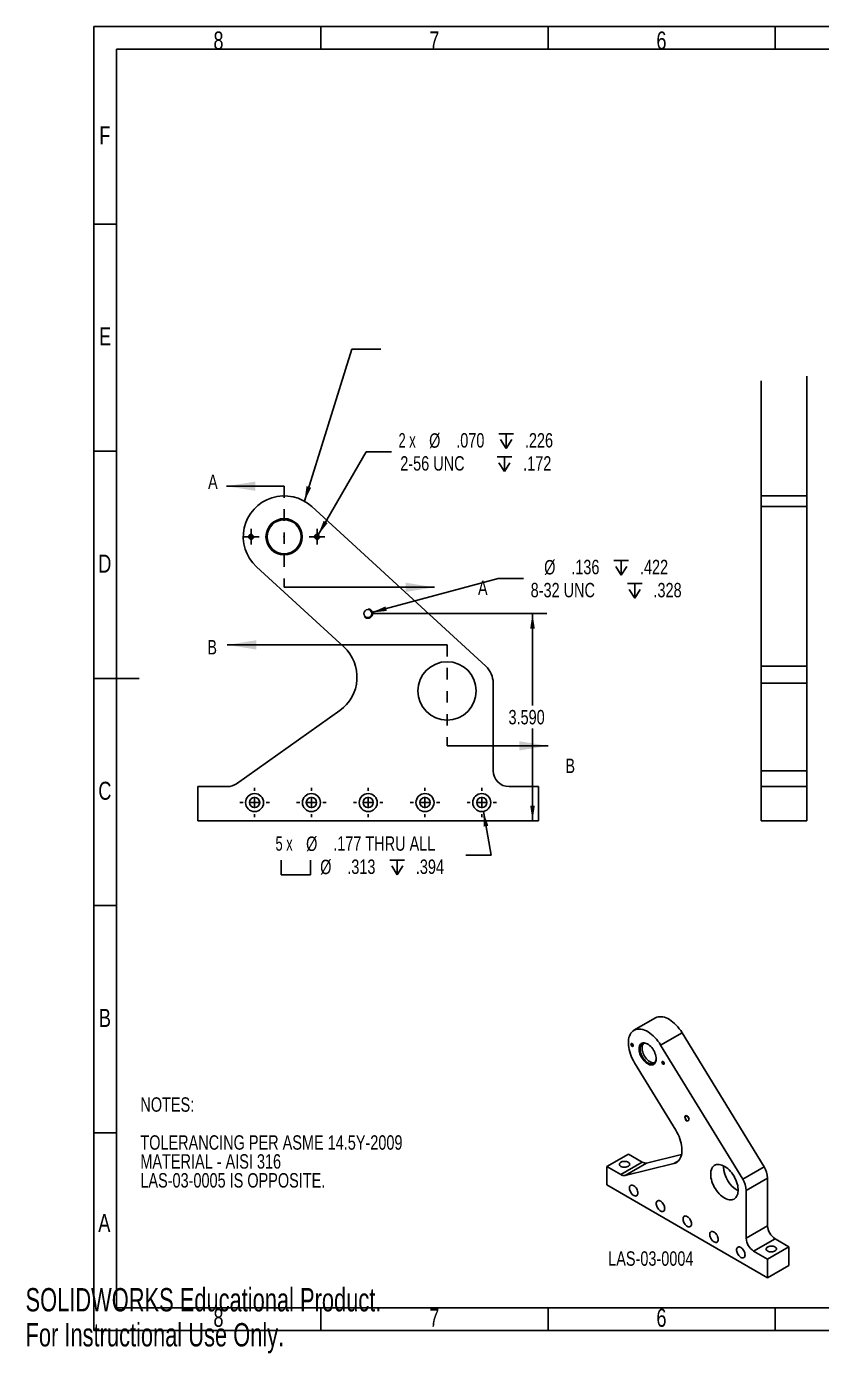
# Model space of a CAD drawing. Extents: x 0 to 16.3, y 0 to 11.5.
# Drawn here: x 0.01 to 6.9, y 0 to 11.5 of the extents above; entities that cross this region are included whole.
import ezdxf

# ---------------------------------------------------------------- set-up
doc = ezdxf.new("R2010")
doc.units = 0
doc.header["$PDSIZE"] = -1
doc.linetypes.add('SLD-DASHED', pattern=[0.075, 0.05, -0.025])
doc.linetypes.add('SLD-SOLID', pattern=[0])
doc.layers.get('0').update_dxf_attribs({"linetype": 'CONTINUOUS'})
doc.styles.add('SLDTEXTSTYLE0', font='TXT', dxfattribs={"width": 0.75})
doc.styles.add('SLDTEXTSTYLE3', font='TXT', dxfattribs={"width": 0.666667})
doc.styles.add('SLDTEXTSTYLE5', font='TXT', dxfattribs={"width": 0.7})
doc.dimstyles.new('SLDDIMSTYLE0', dxfattribs={"dimtxt": 0.125, "dimasz": 0.13, "dimexe": 0, "dimexo": 0.0625, "dimgap": 0.03125, "dimtad": 0, "dimtih": 1, "dimtoh": 1, "dimdec": 3, "dimlfac": 2, "dimrnd": 1e-09, "dimzin": 12, "dimtxsty": 'SLDTEXTSTYLE0', "dimsah": 1, "dimcen": 0, "dimazin": 3, "dimtfac": 1, "dimtdec": 3, "dimtofl": 0, "dimtmove": 0, "dimatfit": 3, "dimtolj": 1, "dimtzin": 12})
doc.dimstyles.new('SLDDIMSTYLE1', dxfattribs={"dimtxt": 0.125, "dimasz": 0.13, "dimexe": 0, "dimexo": 0.0625, "dimgap": 0.03125, "dimtad": 0, "dimtih": 1, "dimtoh": 1, "dimdec": 3, "dimlfac": 2, "dimrnd": 1e-09, "dimzin": 4, "dimtxsty": 'SLDTEXTSTYLE0', "dimsah": 1, "dimcen": 0, "dimazin": 3, "dimtfac": 1, "dimtofl": 0, "dimtmove": 0, "dimatfit": 3, "dimtolj": 1, "dimtzin": 12})
doc.dimstyles.new('SLDDIMSTYLE13', dxfattribs={"dimtxt": 0.18, "dimasz": 0.13, "dimexe": 0, "dimexo": 0.0625, "dimgap": 0, "dimtad": 0, "dimtih": 1, "dimtoh": 1, "dimdec": 0, "dimrnd": 1e-09, "dimzin": 0, "dimtxsty": 'STANDARD', "dimblk1": 'NONE', "dimblk2": 'NONE', "dimsah": 1, "dimcen": 0.09, "dimazin": 3, "dimtfac": 0.13, "dimtdec": 0, "dimtofl": 0, "dimtmove": 0, "dimatfit": 3, "dimtolj": 1, "dimtzin": 0})
doc.dimstyles.new('SLDDIMSTYLE2', dxfattribs={"dimtxt": 0.125, "dimasz": 0.13, "dimexe": 0, "dimexo": 0.0625, "dimgap": 0.03125, "dimtad": 0, "dimtih": 1, "dimtoh": 1, "dimdec": 3, "dimlfac": 2, "dimrnd": 1e-09, "dimzin": 4, "dimtxsty": 'SLDTEXTSTYLE0', "dimsah": 1, "dimcen": 0.09, "dimazin": 3, "dimtfac": 1, "dimtdec": 3, "dimtofl": 0, "dimtmove": 0, "dimatfit": 3, "dimtolj": 1, "dimtzin": 12})
doc.dimstyles.new('SLDDIMSTYLE4', dxfattribs={"dimtxt": 0.18, "dimasz": 0.13, "dimexe": 0, "dimexo": 0.0625, "dimgap": 0, "dimtad": 0, "dimtih": 1, "dimtoh": 1, "dimdec": 0, "dimrnd": 1e-09, "dimzin": 0, "dimtxsty": 'STANDARD', "dimsah": 1, "dimcen": 0.09, "dimazin": 3, "dimtfac": 0.13, "dimtdec": 0, "dimtofl": 0, "dimtmove": 0, "dimatfit": 3, "dimtolj": 1, "dimtzin": 0})

# ---------------------------------------------------------------- blocks, each defined once
blk = doc.blocks.new('SW_NOTE_0')
at = {"color": 0, "linetype": 'CONTINUOUS', "char_height": 0.125, "attachment_point": 1, "style": 'SLDTEXTSTYLE0'}
for s, insert in [('NOTES:', (0, 0.161)), ('TOLERANCING PER ASME 14.5Y-2009', (0, -0.168)), ('MATERIAL - AISI 316', (0, -0.332)), ('LAS-03-0005 IS OPPOSITE.', (0, -0.496))]:
    blk.add_mtext(s, dxfattribs=dict(at, insert=insert))
blk = doc.blocks.new('SW_SYMBOL_HOLE_SPOT')
at = {"color": 0, "linetype": 'SLD-SOLID'}
for p, q in [((0, 34.4), (0, 3)), ((63, 3), (63, 34.4)), ((0, 3), (63, 3))]:
    blk.add_line(p, q, dxfattribs=at)
blk = doc.blocks.new('SW_SYMBOL_HOLE_DEPTH')
at = {"color": 0, "linetype": 'SLD-SOLID'}
for p, q in [((0, 34.4), (31.5, 34.4)), ((15.7, 34.4), (15.7, 3)), ((3.9, 21.9), (15.7, 3)), ((27.6, 21.9), (15.7, 3))]:
    blk.add_line(p, q, dxfattribs=at)
blk = doc.blocks.new('_D')
at = {"color": 7, "linetype": 'SLD-SOLID'}
for p, q in [((3.967, 4.695), (4.035, 4.316)), ((4.035, 4.316), (3.816, 4.316))]:
    blk.add_line(p, q, dxfattribs=at)
blk.add_solid([(3.967, 4.695), (3.97, 4.563), (4.01, 4.57)], dxfattribs=at)
at = {"color": 7, "linetype": 'SLD-SOLID', "xscale": 0.0040555664, "yscale": 0.0040555664, "zscale": 0.0040555664}
for name, p in [('SW_SYMBOL_HOLE_SPOT', (2.215, 4.133)), ('SW_SYMBOL_HOLE_DEPTH', (3.157, 4.133))]:
    blk.add_blockref(name, p, dxfattribs=at)
at = {"color": 7, "linetype": 'SLD-SOLID', "char_height": 0.125, "attachment_point": 1}
for s, insert, style in [('5 x', (2.166, 4.479), 'SLDTEXTSTYLE3'), ('%%c', (2.431, 4.477), 'SLDTEXTSTYLE0'), ('.177 THRU ALL', (2.666, 4.479), 'SLDTEXTSTYLE0'), ('%%c', (2.553, 4.276), 'SLDTEXTSTYLE0'), ('.313', (2.788, 4.278), 'SLDTEXTSTYLE0'), ('.394', (3.382, 4.278), 'SLDTEXTSTYLE0')]:
    blk.add_mtext(s, dxfattribs=dict(at, insert=insert, style=style))
blk = doc.blocks.new('_D_1')
at = {"color": 7, "linetype": 'SLD-SOLID'}
for p, q in [((2.535, 7.09), (2.951, 7.81)), ((2.951, 7.81), (3.17, 7.81))]:
    blk.add_line(p, q, dxfattribs=at)
blk.add_solid([(2.535, 7.09), (2.617, 7.193), (2.583, 7.213)], dxfattribs=at)
at = {"color": 7, "linetype": 'SLD-SOLID', "xscale": 0.0040555664, "yscale": 0.0040555664, "zscale": 0.0040555664}
for p in [(4.101, 7.828), (4.086, 7.627)]:
    blk.add_blockref('SW_SYMBOL_HOLE_DEPTH', p, dxfattribs=at)
at = {"color": 7, "linetype": 'SLD-SOLID', "char_height": 0.125, "attachment_point": 1}
for s, insert, style in [('2 x', (3.232, 7.973), 'SLDTEXTSTYLE3'), ('%%c', (3.497, 7.971), 'SLDTEXTSTYLE0'), ('.070', (3.732, 7.973), 'SLDTEXTSTYLE0'), ('.226', (4.327, 7.973), 'SLDTEXTSTYLE0'), ('2-56 UNC', (3.247, 7.773), 'SLDTEXTSTYLE0'), ('.172', (4.312, 7.773), 'SLDTEXTSTYLE0')]:
    blk.add_mtext(s, dxfattribs=dict(at, insert=insert, style=style))
blk = doc.blocks.new('_D_2')
at = {"color": 7, "linetype": 'SLD-SOLID'}
for p, q in [((2.999, 6.418), (4.095, 6.712)), ((4.095, 6.712), (4.314, 6.712))]:
    blk.add_line(p, q, dxfattribs=at)
blk.add_solid([(2.999, 6.418), (3.13, 6.432), (3.119, 6.471)], dxfattribs=at)
at = {"color": 7, "linetype": 'SLD-SOLID', "xscale": 0.0040555664, "yscale": 0.0040555664, "zscale": 0.0040555664}
for p in [(5.098, 6.729), (5.215, 6.529)]:
    blk.add_blockref('SW_SYMBOL_HOLE_DEPTH', p, dxfattribs=at)
at = {"color": 7, "linetype": 'SLD-SOLID', "char_height": 0.125, "attachment_point": 1, "style": 'SLDTEXTSTYLE0'}
for s, insert in [('%%c', (4.494, 6.873)), ('.136', (4.729, 6.875)), ('.422', (5.324, 6.875)), ('8-32 UNC', (4.377, 6.675)), ('.328', (5.441, 6.675))]:
    blk.add_mtext(s, dxfattribs=dict(at, insert=insert))
blk = doc.blocks.new('_D_3')
at = {"color": 7, "linetype": 'SLD-SOLID'}
for p, q in [((3.016, 6.409), (4.518, 6.409)), ((4.393, 6.409), (4.393, 5.611)), ((4.393, 4.614), (4.393, 5.412))]:
    blk.add_line(p, q, dxfattribs=at)
for points in [[(4.393, 6.409), (4.373, 6.279), (4.413, 6.279)], [(4.393, 4.614), (4.413, 4.744), (4.373, 4.744)]]:
    blk.add_solid(points, dxfattribs=at)
at = {"color": 7, "linetype": 'SLD-SOLID', "insert": (4.185, 5.574), "char_height": 0.125, "attachment_point": 1, "style": 'SLDTEXTSTYLE0'}
blk.add_mtext('3.590', dxfattribs=at)
blk = doc.blocks.new('SW_CENTERMARKSYMBOL_0')
at = {"color": 0, "linetype": 'SLD-SOLID'}
for p, q in [((0, 0.1), (0, 0.128125)), ((-0.1, 0), (-0.128125, 0)), ((0, 0), (-0.05, 0)), ((0, 0), (0, 0.05)), ((0, 0), (0, -0.05)), ((0, 0), (0.05, 0)), ((0.1, 0), (0.128125, 0)), ((0, -0.1), (0, -0.128125))]:
    blk.add_line(p, q, dxfattribs=at)
blk = doc.blocks.new('SW_CENTERMARKSYMBOL_1')
at = {"color": 0, "linetype": 'SLD-SOLID'}
for p, q in [((0, 0.1), (0, 0.128125)), ((-0.1, 0), (-0.128125, 0)), ((0, 0), (-0.05, 0)), ((0, 0), (0, 0.05)), ((0, 0), (0, -0.05)), ((0, 0), (0.05, 0)), ((0.1, 0), (0.128125, 0)), ((0, -0.1), (0, -0.128125))]:
    blk.add_line(p, q, dxfattribs=at)
blk = doc.blocks.new('SW_CENTERMARKSYMBOL_2')
at = {"color": 0, "linetype": 'SLD-SOLID'}
for p, q in [((0, 0.1), (0, 0.128125)), ((-0.1, 0), (-0.128125, 0)), ((0, 0), (-0.05, 0)), ((0, 0), (0, 0.05)), ((0, 0), (0, -0.05)), ((0, 0), (0.05, 0)), ((0.1, 0), (0.128125, 0)), ((0, -0.1), (0, -0.128125))]:
    blk.add_line(p, q, dxfattribs=at)
blk = doc.blocks.new('SW_CENTERMARKSYMBOL_3')
at = {"color": 0, "linetype": 'SLD-SOLID'}
for p, q in [((0, 0.1), (0, 0.128125)), ((-0.1, 0), (-0.128125, 0)), ((0, 0), (-0.05, 0)), ((0, 0), (0, 0.05)), ((0, 0), (0, -0.05)), ((0, 0), (0.05, 0)), ((0.1, 0), (0.128125, 0)), ((0, -0.1), (0, -0.128125))]:
    blk.add_line(p, q, dxfattribs=at)
blk = doc.blocks.new('SW_CENTERMARKSYMBOL_4')
at = {"color": 0, "linetype": 'SLD-SOLID'}
for p, q in [((0, 0.1), (0, 0.128125)), ((-0.1, 0), (-0.128125, 0)), ((0, 0), (-0.05, 0)), ((0, 0), (0, 0.05)), ((0, 0), (0, -0.05)), ((0, 0), (0.05, 0)), ((0.1, 0), (0.128125, 0)), ((0, -0.1), (0, -0.128125))]:
    blk.add_line(p, q, dxfattribs=at)
blk = doc.blocks.new('SW_CENTERMARKSYMBOL_5')
at = {"color": 0, "linetype": 'SLD-SOLID'}
for p, q in [((-0.05, 0), (-0.0675, 0)), ((0, 0), (-0.05, 0)), ((0, 0.05), (0, 0.0675)), ((0, 0), (0, 0.05)), ((0, 0), (0, -0.05)), ((0, 0), (0.05, 0)), ((0.05, 0), (0.0675, 0)), ((0, -0.05), (0, -0.0675))]:
    blk.add_line(p, q, dxfattribs=at)
blk = doc.blocks.new('SW_CENTERMARKSYMBOL_6')
at = {"color": 0, "linetype": 'SLD-SOLID'}
for p, q in [((-0.05, 0), (-0.0675, 0)), ((0, 0), (-0.05, 0)), ((0, 0.05), (0, 0.0675)), ((0, 0), (0, 0.05)), ((0, 0), (0, -0.05)), ((0, 0), (0.05, 0)), ((0.05, 0), (0.0675, 0)), ((0, -0.05), (0, -0.0675))]:
    blk.add_line(p, q, dxfattribs=at)

msp = doc.modelspace()

# ---------------------------------------------------------------- linework, layer by layer
at = {"color": 7, "linetype": 'SLD-SOLID'}
for p, q in [((0.590551, 0.19685), (0.590551, 11.496063)), ((0.590551, 11.496063), (16.338583, 11.496063)), ((2.559055, 11.299213), (2.559055, 11.496063)), ((4.527559, 11.299213), (4.527559, 11.496063)), ((6.496063, 11.299213), (6.496063, 11.496063)), ((0.787402, 0.393701), (0.787402, 11.299213)), ((0.787402, 11.299213), (16.141732, 11.299213)), ((0.787402, 9.783465), (0.590551, 9.783465)), ((0.787402, 7.814961), (0.590551, 7.814961)), ((2.240906, 7.512782), (1.740906, 7.512782)), ((6.769446, 7.429111), (6.375745, 7.429111)), ((6.375745, 7.335838), (6.375745, 7.429111)), ((6.769446, 7.335838), (6.769446, 7.429111)), ((3.988179, 5.952183), (2.480486, 7.335838)), ((6.375745, 7.335838), (6.769446, 7.335838)), ((6.375745, 5.952183), (6.375745, 7.335838)), ((6.769446, 5.952183), (6.769446, 7.335838)), ((2.757733, 6.119544), (2.001325, 6.813722)), ((2.240906, 6.636779), (3.54373, 6.636779)), ((3.652569, 6.137802), (1.748403, 6.137802)), ((6.375745, 5.952183), (6.769446, 5.952183)), ((6.375745, 5.807151), (6.375745, 5.952183)), ((6.769446, 5.952183), (6.769446, 5.807151)), ((0.590551, 5.846457), (0.984252, 5.846457)), ((0.787402, 5.846457), (0.590551, 5.846457)), ((4.051929, 5.047221), (4.051929, 5.807151)), ((6.769446, 5.807151), (6.375745, 5.807151)), ((6.375745, 5.047221), (6.375745, 5.807151)), ((6.769446, 5.047221), (6.769446, 5.807151)), ((1.828506, 4.934833), (2.723163, 5.569486)), ((3.652569, 5.262644), (4.527839, 5.262644)), ((6.375745, 5.047221), (6.769446, 5.047221)), ((6.375745, 4.909426), (6.375745, 5.047221)), ((6.769446, 5.047221), (6.769446, 4.909426)), ((1.74878, 4.909426), (1.492874, 4.909426)), ((1.492874, 4.909426), (1.492874, 4.61415)), ((4.44563, 4.909426), (4.189724, 4.909426)), ((4.44563, 4.61415), (4.44563, 4.909426)), ((6.375745, 4.61415), (6.375745, 4.909426)), ((6.375745, 4.909426), (6.769446, 4.909426)), ((6.769446, 4.61415), (6.769446, 4.909426)), ((1.492874, 4.61415), (4.44563, 4.61415)), ((6.375745, 4.61415), (6.769446, 4.61415)), ((0.787402, 3.877953), (0.590551, 3.877953)), ((5.458017, 2.904923), (5.272424, 2.797783)), ((5.503465, 2.670115), (5.689057, 2.777256)), ((6.39979, 1.613751), (5.689057, 2.777256)), ((6.214198, 1.506611), (5.503465, 2.670115)), ((5.63416, 1.932564), (5.277586, 2.516293)), ((0.787402, 1.909449), (0.590551, 1.909449)), ((5.0379, 1.618037), (5.223492, 1.725177)), ((5.344127, 1.655536), (5.223492, 1.725177)), ((5.0379, 1.618037), (5.0379, 1.457301)), ((5.158535, 1.548396), (5.0379, 1.618037)), ((5.158535, 1.548396), (5.344127, 1.655536)), ((5.38171, 1.64767), (5.196118, 1.54053)), ((5.196118, 1.54053), (5.617863, 1.642542)), ((5.38171, 1.64767), (5.684539, 1.720918)), ((6.048895, 1.615309), (6.049096, 1.623175)), ((6.214198, 1.506611), (6.39979, 1.613751)), ((6.429842, 1.517452), (6.24425, 1.410312)), ((6.429842, 1.103777), (6.429842, 1.517452)), ((5.0379, 1.457301), (6.429842, 0.65375)), ((6.24425, 0.996636), (6.24425, 1.410312)), ((6.24425, 0.996636), (6.429842, 1.103777)), ((6.494799, 0.991267), (6.309207, 0.884127)), ((6.429842, 0.814486), (6.615434, 0.921626)), ((6.615434, 0.921626), (6.494799, 0.991267)), ((6.615434, 0.76089), (6.615434, 0.921626)), ((6.429842, 0.814486), (6.309207, 0.884127)), ((6.429842, 0.65375), (6.429842, 0.814486)), ((6.429842, 0.65375), (6.615434, 0.76089)), ((16.141732, 0.393701), (0.787402, 0.393701)), ((2.559055, 0.393701), (2.559055, 0.19685)), ((4.527559, 0.393701), (4.527559, 0.19685)), ((6.496063, 0.393701), (6.496063, 0.19685)), ((16.338583, 0.19685), (0.590551, 0.19685))]:
    msp.add_line(p, q, dxfattribs=at)
at = {"color": 7, "linetype": 'SLD-DASHED'}
for p, q in [((2.240906, 7.512782), (2.240906, 6.636779)), ((3.652569, 6.137802), (3.652569, 5.262644))]:
    msp.add_line(p, q, dxfattribs=at)
at = {"color": 8, "linetype": 'SLD-SOLID'}
msp.add_line((5.65744, 1.665389), (5.617863, 1.642542), dxfattribs=at)
at = {"color": 7, "linetype": 'SLD-SOLID', "flags": 128}
for points in [[(5.689057, 2.777256), (5.677571, 2.795005), (5.665268, 2.811992), (5.652247, 2.82808), (5.638614, 2.84314), (5.624477, 2.85705), (5.609951, 2.869698), (5.595152, 2.880983), (5.5802, 2.890813), (5.565216, 2.89911), (5.550319, 2.905807), (5.53563, 2.910849), (5.521266, 2.914196), (5.507345, 2.915822), (5.493977, 2.915713), (5.48127, 2.913869), (5.469327, 2.910307), (5.458244, 2.905054), (5.458017, 2.904923)], [(5.503465, 2.670115), (5.491979, 2.687865), (5.479676, 2.704852), (5.466655, 2.72094), (5.453021, 2.736), (5.438885, 2.74991), (5.424358, 2.762558), (5.40956, 2.773843), (5.394608, 2.783673), (5.379623, 2.79197), (5.364726, 2.798667), (5.350037, 2.803709), (5.335674, 2.807056), (5.321752, 2.808682), (5.308385, 2.808573), (5.295678, 2.806729), (5.283735, 2.803167), (5.272652, 2.797914), (5.262518, 2.791012), (5.253415, 2.782519), (5.245415, 2.772501), (5.238584, 2.761039), (5.232976, 2.748226), (5.228637, 2.734165), (5.225601, 2.718969), (5.223893, 2.70276), (5.223527, 2.685669), (5.224505, 2.667834), (5.22682, 2.649398), (5.230453, 2.63051), (5.235375, 2.611321), (5.241546, 2.591986), (5.248916, 2.572661), (5.257427, 2.553502), (5.267009, 2.534662), (5.277586, 2.516293)], [(5.26422, 2.666119), (5.263592, 2.670127), (5.261804, 2.67425), (5.259128, 2.67786), (5.255971, 2.680407), (5.252814, 2.681505), (5.250137, 2.680985), (5.248349, 2.678926), (5.247721, 2.675643), (5.248349, 2.671635), (5.250137, 2.667512), (5.252814, 2.663902), (5.255971, 2.661355), (5.259128, 2.660257), (5.261804, 2.660777), (5.263592, 2.662836), (5.26422, 2.666119)], [(5.464762, 2.550348), (5.4641, 2.539304), (5.462124, 2.529223), (5.458871, 2.520282), (5.454399, 2.512643), (5.448786, 2.506442), (5.442134, 2.501789), (5.434561, 2.498767), (5.426202, 2.497431), (5.417206, 2.497804), (5.407735, 2.499879), (5.397956, 2.503619), (5.388044, 2.508958), (5.378177, 2.515801), (5.36853, 2.524024), (5.359276, 2.533483), (5.350579, 2.544007), (5.342596, 2.555408), (5.335467, 2.567485), (5.329321, 2.58002), (5.324267, 2.592791), (5.320396, 2.605569), (5.317776, 2.618126), (5.316454, 2.630239), (5.316454, 2.641691), (5.317776, 2.652277), (5.320396, 2.661809), (5.324267, 2.670117), (5.329321, 2.677053), (5.335467, 2.682492), (5.342596, 2.686338), (5.350579, 2.688522), (5.359276, 2.689005), (5.36853, 2.687779), (5.378177, 2.684864), (5.388044, 2.680315), (5.397956, 2.67421), (5.407735, 2.66666), (5.417206, 2.657799), (5.426202, 2.647786), (5.434561, 2.636798), (5.442134, 2.625033), (5.448786, 2.6127), (5.454399, 2.600018), (5.458871, 2.587215), (5.462124, 2.574519), (5.4641, 2.562157), (5.464762, 2.550348)], [(5.392894, 2.677519), (5.38789, 2.68001), (5.378328, 2.683584), (5.369093, 2.68545), (5.360366, 2.685572), (5.352317, 2.68395), (5.345101, 2.680613), (5.33886, 2.675626), (5.333714, 2.669088), (5.329765, 2.661125), (5.327089, 2.651892), (5.325737, 2.641569), (5.325737, 2.630356), (5.327089, 2.618473), (5.329765, 2.60615), (5.333714, 2.593627), (5.33886, 2.581148), (5.345101, 2.568956), (5.352317, 2.557288), (5.360366, 2.546371), (5.369093, 2.536418), (5.378328, 2.527622), (5.38789, 2.520155), (5.397594, 2.514161), (5.40725, 2.509759), (5.416672, 2.507033), (5.425674, 2.506036), (5.434083, 2.506788), (5.441734, 2.509274), (5.448479, 2.513445), (5.454187, 2.519222), (5.458745, 2.52649), (5.462066, 2.535109), (5.464085, 2.544911), (5.464725, 2.553092)], [(5.451819, 2.516497), (5.446203, 2.515568), (5.437476, 2.515691), (5.428241, 2.517557), (5.418679, 2.52113), (5.408975, 2.526341), (5.399319, 2.533087), (5.389898, 2.541238), (5.380895, 2.550636), (5.372486, 2.561096), (5.364835, 2.572416), (5.35809, 2.584376), (5.352382, 2.596741), (5.347824, 2.609273), (5.344503, 2.621726), (5.342484, 2.633859), (5.341807, 2.645435)], [(5.533329, 2.510765), (5.532701, 2.514773), (5.530913, 2.518896), (5.528236, 2.522506), (5.52508, 2.525054), (5.521923, 2.526151), (5.519246, 2.525631), (5.517458, 2.523573), (5.51683, 2.52029), (5.517458, 2.516282), (5.519246, 2.512159), (5.521923, 2.508549), (5.52508, 2.506001), (5.528236, 2.504904), (5.530913, 2.505424), (5.532701, 2.507482), (5.533329, 2.510765)], [(5.748397, 2.024336), (5.747685, 2.030203), (5.745612, 2.03637), (5.742362, 2.04229), (5.738225, 2.047437), (5.733567, 2.051354), (5.728803, 2.053692), (5.724355, 2.054244), (5.72062, 2.05296), (5.717929, 2.049955), (5.716521, 2.045496), (5.716521, 2.039979), (5.717929, 2.033895), (5.72062, 2.027783), (5.724355, 2.022186), (5.728803, 2.017603), (5.733567, 2.014441), (5.738225, 2.012979), (5.742362, 2.013349), (5.745612, 2.015518), (5.747685, 2.019292), (5.748397, 2.024336)], [(5.617863, 1.642542), (5.629603, 1.64632), (5.640483, 1.651758), (5.650416, 1.658815), (5.659325, 1.667433), (5.667137, 1.677544), (5.673792, 1.689069), (5.679237, 1.701915), (5.683427, 1.715982), (5.686331, 1.731156), (5.687925, 1.747318), (5.688196, 1.76434), (5.687142, 1.782086), (5.684771, 1.800416), (5.681103, 1.819184), (5.676167, 1.838241), (5.670001, 1.857437), (5.662655, 1.876618), (5.654186, 1.895634), (5.644663, 1.914332), (5.63416, 1.932564)], [(5.159665, 1.61869), (5.166868, 1.615323), (5.175126, 1.612894), (5.184078, 1.611509), (5.193334, 1.611229), (5.202488, 1.612066), (5.21114, 1.613983), (5.218913, 1.616897), (5.225467, 1.62068), (5.230515, 1.625168), (5.233836, 1.630163), (5.235286, 1.635447), (5.234801, 1.64079), (5.232402, 1.645958), (5.228194, 1.650726), (5.222362, 1.654884), (5.215159, 1.658251), (5.206901, 1.66068), (5.197949, 1.662065), (5.188693, 1.662345), (5.179539, 1.661508), (5.170886, 1.65959), (5.163113, 1.656676), (5.15656, 1.652893), (5.151512, 1.648406), (5.148191, 1.643411), (5.146741, 1.638126), (5.147226, 1.632783), (5.149625, 1.627615), (5.153832, 1.622848), (5.159665, 1.61869)], [(5.93696, 1.55069), (5.937634, 1.564911), (5.93965, 1.578192), (5.942983, 1.590383), (5.947597, 1.601346), (5.953439, 1.610956), (5.960443, 1.619105), (5.96853, 1.6257), (5.977607, 1.630666), (5.987573, 1.633948), (5.998314, 1.635508), (6.009708, 1.635329), (6.021627, 1.633412), (6.033935, 1.629779), (6.046493, 1.624471), (6.059158, 1.617549), (6.071788, 1.60909), (6.084238, 1.599192), (6.096369, 1.587965), (6.108042, 1.575538), (6.119125, 1.56205), (6.129493, 1.547655), (6.139028, 1.532516), (6.147623, 1.516804), (6.155179, 1.500698), (6.161611, 1.484379), (6.166846, 1.468034), (6.170826, 1.451846), (6.173504, 1.436), (6.174851, 1.420674), (6.174851, 1.406043), (6.173504, 1.392273), (6.170826, 1.379518), (6.166846, 1.367925), (6.161611, 1.357624), (6.155179, 1.348732), (6.147623, 1.34135), (6.139028, 1.335561), (6.129493, 1.33143), (6.119125, 1.329006), (6.108042, 1.328315), (6.096369, 1.329365), (6.084238, 1.332144), (6.071788, 1.33662), (6.059158, 1.342744), (6.046493, 1.350445), (6.033935, 1.359637), (6.021627, 1.370214), (6.009708, 1.382058), (5.998314, 1.395034), (5.987573, 1.408995), (5.977607, 1.423783), (5.96853, 1.43923), (5.960443, 1.455162), (5.953439, 1.471398), (5.947597, 1.487753), (5.942983, 1.504043), (5.93965, 1.520082), (5.937634, 1.535691), (5.93696, 1.55069)], [(5.306719, 1.387841), (5.306053, 1.396274), (5.30408, 1.40517), (5.300872, 1.414209), (5.296544, 1.423062), (5.291253, 1.431412), (5.285189, 1.438955), (5.278573, 1.445419), (5.271642, 1.45057), (5.264649, 1.454223), (5.257845, 1.456244), (5.251476, 1.456562), (5.245773, 1.455165), (5.240941, 1.452103), (5.237156, 1.447486), (5.234553, 1.441483), (5.233228, 1.434309), (5.233228, 1.426223), (5.234553, 1.41752), (5.237156, 1.408511), (5.240941, 1.399524), (5.245773, 1.390884), (5.251476, 1.382901), (5.257845, 1.375866), (5.264649, 1.370032), (5.271642, 1.36561), (5.278573, 1.36276), (5.285189, 1.361585), (5.291253, 1.362127), (5.296544, 1.364367), (5.300872, 1.368224), (5.30408, 1.373558), (5.306053, 1.380177), (5.306719, 1.387841)], [(5.538709, 1.253916), (5.538043, 1.262349), (5.536071, 1.271245), (5.532863, 1.280283), (5.528534, 1.289137), (5.523243, 1.297486), (5.51718, 1.305029), (5.510563, 1.311493), (5.503633, 1.316645), (5.496639, 1.320297), (5.489835, 1.322319), (5.483466, 1.322637), (5.477763, 1.32124), (5.472931, 1.318178), (5.469146, 1.313561), (5.466544, 1.307557), (5.465219, 1.300383), (5.465219, 1.292298), (5.466544, 1.283594), (5.469146, 1.274586), (5.472931, 1.265599), (5.477763, 1.256959), (5.483466, 1.248976), (5.489835, 1.241941), (5.496639, 1.236107), (5.503633, 1.231685), (5.510563, 1.228835), (5.51718, 1.227659), (5.523243, 1.228202), (5.528534, 1.230442), (5.532863, 1.234298), (5.536071, 1.239633), (5.538043, 1.246252), (5.538709, 1.253916)], [(5.770699, 1.119991), (5.770034, 1.128423), (5.768061, 1.13732), (5.764853, 1.146358), (5.760525, 1.155212), (5.755233, 1.163561), (5.74917, 1.171104), (5.742554, 1.177568), (5.735623, 1.18272), (5.72863, 1.186372), (5.721825, 1.188394), (5.715457, 1.188712), (5.709753, 1.187315), (5.704922, 1.184252), (5.701136, 1.179636), (5.698534, 1.173632), (5.697209, 1.166458), (5.697209, 1.158373), (5.698534, 1.149669), (5.701136, 1.140661), (5.704922, 1.131674), (5.709753, 1.123033), (5.715457, 1.115051), (5.721825, 1.108016), (5.72863, 1.102182), (5.735623, 1.09776), (5.742554, 1.094909), (5.74917, 1.093734), (5.755233, 1.094276), (5.760525, 1.096516), (5.764853, 1.100373), (5.768061, 1.105707), (5.770034, 1.112326), (5.770699, 1.119991)], [(6.00269, 0.986065), (6.002024, 0.994498), (6.000052, 1.003394), (5.996843, 1.012433), (5.992515, 1.021287), (5.987224, 1.029636), (5.98116, 1.037179), (5.974544, 1.043643), (5.967614, 1.048794), (5.96062, 1.052447), (5.953816, 1.054469), (5.947447, 1.054787), (5.941744, 1.053389), (5.936912, 1.050327), (5.933127, 1.045711), (5.930525, 1.039707), (5.9292, 1.032533), (5.9292, 1.024448), (5.930525, 1.015744), (5.933127, 1.006736), (5.936912, 0.997749), (5.941744, 0.989108), (5.947447, 0.981126), (5.953816, 0.974091), (5.96062, 0.968256), (5.967614, 0.963834), (5.974544, 0.960984), (5.98116, 0.959809), (5.987224, 0.960351), (5.992515, 0.962591), (5.996843, 0.966448), (6.000052, 0.971782), (6.002024, 0.978401), (6.00269, 0.986065)], [(6.23468, 0.85214), (6.234015, 0.860573), (6.232042, 0.869469), (6.228834, 0.878508), (6.224506, 0.887362), (6.219214, 0.895711), (6.213151, 0.903254), (6.206534, 0.909718), (6.199604, 0.914869), (6.19261, 0.918522), (6.185806, 0.920544), (6.179437, 0.920862), (6.173734, 0.919464), (6.168903, 0.916402), (6.165117, 0.911786), (6.162515, 0.905782), (6.16119, 0.898608), (6.16119, 0.890523), (6.162515, 0.881819), (6.165117, 0.87281), (6.168903, 0.863824), (6.173734, 0.855183), (6.179437, 0.847201), (6.185806, 0.840165), (6.19261, 0.834331), (6.199604, 0.829909), (6.206534, 0.827059), (6.213151, 0.825884), (6.219214, 0.826426), (6.224506, 0.828666), (6.228834, 0.832523), (6.232042, 0.837857), (6.234015, 0.844476), (6.23468, 0.85214)], [(6.430972, 0.884779), (6.438175, 0.881412), (6.446433, 0.878983), (6.455386, 0.877599), (6.464641, 0.877319), (6.473795, 0.878156), (6.482448, 0.880073), (6.490221, 0.882987), (6.496774, 0.88677), (6.501822, 0.891258), (6.505143, 0.896253), (6.506593, 0.901537), (6.506108, 0.90688), (6.50371, 0.912048), (6.499502, 0.916816), (6.493669, 0.920974), (6.486466, 0.924341), (6.478208, 0.92677), (6.469256, 0.928155), (6.460001, 0.928435), (6.450846, 0.927598), (6.442194, 0.92568), (6.434421, 0.922766), (6.427867, 0.918983), (6.422819, 0.914496), (6.419498, 0.909501), (6.418048, 0.904216), (6.418533, 0.898873), (6.420932, 0.893705), (6.42514, 0.888938), (6.430972, 0.884779)]]:
    msp.add_lwpolyline(points, dxfattribs=at)
at = {"color": 7, "linetype": 'SLD-DASHED', "flags": 128}
for points in [[(5.255971, 2.659177), (5.252092, 2.662307), (5.248804, 2.666742), (5.246607, 2.671808), (5.245835, 2.676732), (5.246607, 2.680765), (5.248804, 2.683294), (5.252092, 2.683933), (5.255971, 2.682585), (5.259849, 2.679455), (5.263137, 2.67502), (5.265334, 2.669954), (5.266106, 2.66503), (5.265334, 2.660997), (5.263137, 2.658468), (5.259849, 2.657829), (5.255971, 2.659177)], [(5.52508, 2.503824), (5.521201, 2.506954), (5.517913, 2.511389), (5.515716, 2.516454), (5.514944, 2.521379), (5.515716, 2.525412), (5.517913, 2.527941), (5.521201, 2.52858), (5.52508, 2.527231), (5.528958, 2.524101), (5.532246, 2.519666), (5.534443, 2.514601), (5.535215, 2.509677), (5.534443, 2.505643), (5.532246, 2.503115), (5.528958, 2.502476), (5.52508, 2.503824)], [(5.732369, 2.01127), (5.724973, 2.017239), (5.718703, 2.025697), (5.714513, 2.035356), (5.713042, 2.044746), (5.714513, 2.052438), (5.718703, 2.05726), (5.724973, 2.058478), (5.732369, 2.055907), (5.739766, 2.049939), (5.746036, 2.041481), (5.750226, 2.031821), (5.751697, 2.022431), (5.750226, 2.014739), (5.746036, 2.009917), (5.739766, 2.008699), (5.732369, 2.01127)]]:
    msp.add_lwpolyline(points, dxfattribs=at)
at = {"color": 7, "linetype": 'SLD-SOLID'}
for centre, radius in [((2.240906, 7.07478), 0.15748), ((2.240906, 7.07478), 0.147638), ((1.955473, 7.07478), 0.0175), ((2.526339, 7.07478), 0.0175), ((2.966067, 6.409278), 0.034), ((3.652569, 5.73915), 0.2525), ((1.985, 4.771631), 0.078125), ((2.477126, 4.771631), 0.078125), ((2.969252, 4.771631), 0.078125), ((3.461378, 4.771631), 0.078125), ((3.953504, 4.771631), 0.078125), ((1.985, 4.771631), 0.04425), ((2.477126, 4.771631), 0.04425), ((2.969252, 4.771631), 0.04425), ((3.461378, 4.771631), 0.04425), ((3.953504, 4.771631), 0.04425)]:
    msp.add_circle(centre, radius, dxfattribs=at)
at = {"color": 7, "linetype": 'SLD-DASHED'}
for centre, radius in [((1.955473, 7.07478), 0.0215), ((2.526339, 7.07478), 0.0215), ((2.966067, 6.409278), 0.041)]:
    msp.add_circle(centre, radius, dxfattribs=at)
at = {"color": 7, "linetype": 'SLD-SOLID'}
for centre, radius, start, end in [((2.240906, 7.07478), 0.354331, 47.4564611, 227.4564611), ((2.518152, 5.858486), 0.354331, 305.3512045, 47.4564611), ((3.855079, 5.807151), 0.19685, 0, 47.4564611), ((4.189724, 5.047221), 0.137795, 180, 270), ((1.74878, 5.047221), 0.137795, 270, 305.3512045), ((5.395924, 2.649311), 0.054255, 139.3660234, 184.0963341), ((5.372876, 1.69918), 0.052261, 236.6257288, 279.7318208), ((6.304209, 1.62574), 0.255526, 182.3394778, 239.5778075), ((6.238158, 1.510472), 0.191811, 2.08566, 32.5776513), ((5.187284, 1.592039), 0.052261, 236.6257288, 279.7318208), ((6.052566, 1.403331), 0.191811, 2.08566, 32.5776513), ((6.570326, 1.109879), 0.140616, 182.4871282, 237.512872), ((6.384734, 1.002739), 0.140617, 182.4873457, 237.5126544)]:
    msp.add_arc(centre, radius, start, end, dxfattribs=at)
at = {"color": 7, "linetype": 'CONTINUOUS'}
msp.add_point((2.240906, 7.07478), dxfattribs=at)
at = {"color": 7, "linetype": 'SLD-SOLID'}
for points in [[(1.740906, 7.512782), (1.990906, 7.472782), (1.990906, 7.552782)], [(3.54373, 6.636779), (3.29373, 6.676779), (3.29373, 6.596779)], [(1.748403, 6.137802), (1.998403, 6.097802), (1.998403, 6.177802)], [(4.527839, 5.262644), (4.277839, 5.302644), (4.277839, 5.222644)]]:
    msp.add_solid(points, dxfattribs=at)

# ---------------------------------------------------------------- block references
at = {"color": 7, "linetype": 'CONTINUOUS'}
for name, p in [('SW_CENTERMARKSYMBOL_5', (1.955473, 7.07478)), ('SW_CENTERMARKSYMBOL_6', (2.526339, 7.07478)), ('SW_CENTERMARKSYMBOL_3', (1.985, 4.771631)), ('SW_CENTERMARKSYMBOL_2', (2.477126, 4.771631)), ('SW_CENTERMARKSYMBOL_4', (2.969252, 4.771631)), ('SW_CENTERMARKSYMBOL_1', (3.461378, 4.771631)), ('SW_CENTERMARKSYMBOL_0', (3.953504, 4.771631)), ('SW_NOTE_0', (0.994917, 2.056123))]:
    msp.add_blockref(name, p, dxfattribs=at)

# ---------------------------------------------------------------- texts
for s, insert, char_height, attachment_point, style in [('8', (1.671655, 11.45317), 0.15625, 2, 'SLDTEXTSTYLE0'), ('7', (3.541734, 11.45317), 0.15625, 2, 'SLDTEXTSTYLE0'), ('6', (5.510238, 11.45317), 0.15625, 2, 'SLDTEXTSTYLE0'), ('F', (0.687313, 10.630811), 0.15625, 2, 'SLDTEXTSTYLE0'), ('E', (0.689284, 8.888685), 0.15625, 2, 'SLDTEXTSTYLE0'), ('A', (1.58151, 7.613302), 0.125, 1, 'SLDTEXTSTYLE0'), ('D', (0.687114, 6.920181), 0.15625, 2, 'SLDTEXTSTYLE0'), ('A', (3.920359, 6.693987), 0.125, 1, 'SLDTEXTSTYLE0'), ('B', (1.575186, 6.180237), 0.125, 1, 'SLDTEXTSTYLE0'), ('B', (4.677857, 5.152134), 0.125, 1, 'SLDTEXTSTYLE0'), ('C', (0.687349, 4.951677), 0.15625, 2, 'SLDTEXTSTYLE0'), ('B', (0.687819, 2.983173), 0.15625, 2, 'SLDTEXTSTYLE0'), ('A', (0.682665, 1.207107), 0.15625, 2, 'SLDTEXTSTYLE0'), ('LAS-03-0004', (5.048846, 0.882465), 0.125, 1, 'SLDTEXTSTYLE0'), ('SOLIDWORKS Educational Product.', (0, 0.564193), 0.2022874, 1, 'SLDTEXTSTYLE5'), ('8', (1.671655, 0.384748), 0.15625, 2, 'SLDTEXTSTYLE0'), ('7', (3.541734, 0.384748), 0.15625, 2, 'SLDTEXTSTYLE0'), ('6', (5.510238, 0.384748), 0.15625, 2, 'SLDTEXTSTYLE0'), ('For Instructional Use Only.', (0, 0.260762), 0.2022874, 1, 'SLDTEXTSTYLE5')]:
    msp.add_mtext(s, dxfattribs=dict(at, insert=insert, char_height=char_height, attachment_point=attachment_point, style=style))

# ---------------------------------------------------------------- dimensions: what is measured, and where the dimension line sits
at = {"color": 7, "linetype": 'SLD-SOLID'}
for p1, p2, text, dimstyle, picture, middle in [((2.517589, 7.059625), (2.535089, 7.089936), '2 x <> {\\fGDT;x} .226\\P2-56 UNC  {\\fGDT;x} .172\\P', 'SLDDIMSTYLE1', '_D_1', (3.940635, 7.810172)), ((2.933225, 6.400478), (2.998908, 6.418078), '<> {\\fGDT;x} .422\\P8-32 UNC  {\\fGDT;x} .328\\P', 'SLDDIMSTYLE0', '_D_2', (5.070051, 6.711865)), ((3.93974881, 4.84853529), (3.9672592, 4.69472618), '5 x <> THRU ALL\\P{\\fGDT;v}%%c .313 {\\fGDT;x} .394\\P', 'SLDDIMSTYLE0', '_D', (2.96006739, 4.31568757))]:
    dim = msp.add_diameter_dim_2p(p1=p1, p2=p2, text=text, dimstyle=dimstyle, dxfattribs=at)
    dim.commit()
    dim.dimension.update_dxf_attribs({"geometry": picture, "text_midpoint": middle, "dimtype": 163})
dim = msp.add_linear_dim(base=(4.393232, 4.61415), p1=(2.966067, 6.409278), p2=(4.44563, 4.61415), angle=90, dimstyle='SLDDIMSTYLE2', dxfattribs=at)
dim.commit()
dim.dimension.update_dxf_attribs({"geometry": '_D_3', "text_midpoint": (4.393232, 5.511714), "dimtype": 160})

# ---------------------------------------------------------------- leaders
msp.add_leader([(2.416348, 7.382628), (2.827976, 8.700476), (3.077976, 8.700476)], dimstyle='SLDDIMSTYLE4', dxfattribs=at)
at = {"color": 7, "linetype": 'SLD-SOLID', "has_arrowhead": 0}
for points in [[(6.375745, 7.385838), (6.375745, 8.426863)], [(6.769446, 4.959426), (6.769446, 8.465002)]]:
    msp.add_leader(points, dimstyle='SLDDIMSTYLE13', dxfattribs=at)

doc.saveas('drawing.dxf')
